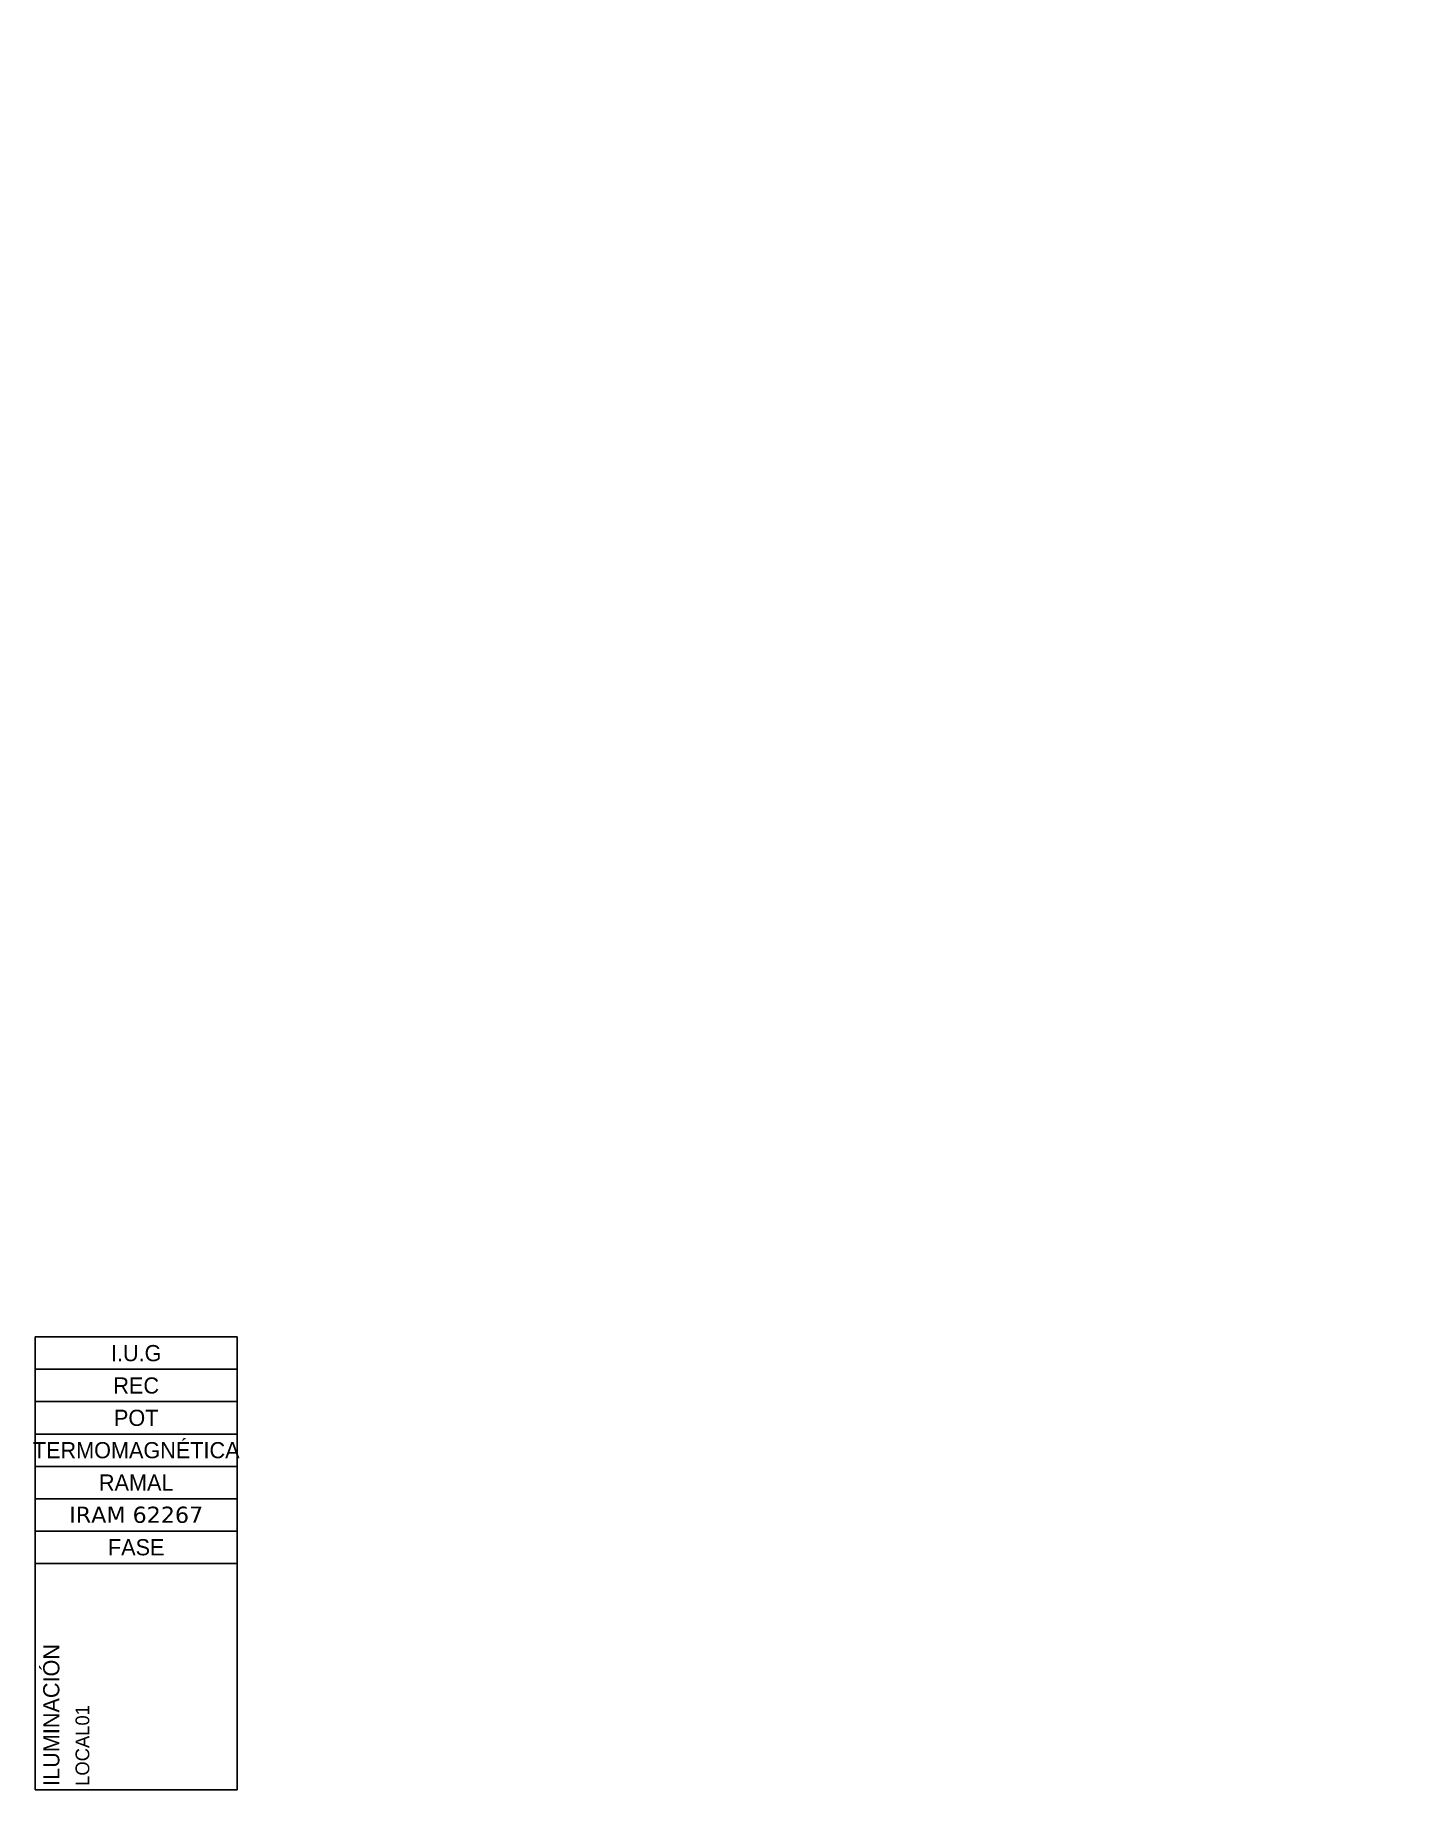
# Model space of a CAD drawing. Header units: millimetres. Extents: x 0 to 17.1, y 0 to 21.7.
import ezdxf
from ezdxf.enums import TextEntityAlignment as Align

# ---------------------------------------------------------------- set-up
doc = ezdxf.new("R2010")
doc.units = ezdxf.units.MM
doc.styles.get("Standard").update_dxf_attribs({"font": 'GOTHIC.TTF'})
doc.styles.add('UNIFILARES', font='verdana.ttf', dxfattribs={"height": 0.2})

msp = doc.modelspace()

# ---------------------------------------------------------------- linework, layer by layer
for p, q in [((0, 5.6), (2.5, 5.6)), ((0, 5.6), (0, 0)), ((2.5, 5.6), (2.5, 0)), ((0, 5.2), (2.5, 5.2)), ((0, 4.8), (2.5, 4.8)), ((0, 4.4), (2.5, 4.4)), ((0, 4), (2.5, 4)), ((0, 3.6), (2.5, 3.6)), ((0, 3.2), (2.5, 3.2)), ((0, 2.8), (2.5, 2.8)), ((0, 0), (2.5, 0))]:
    msp.add_line(p, q)

# ---------------------------------------------------------------- texts
at = {"insert": (1.25, 3.4), "char_height": 0.2, "width": 2.425, "attachment_point": 5, "style": 'UNIFILARES'}
msp.add_mtext('IRAM 62267', dxfattribs=at)
at = {"lineweight": 30, "flags": 1}
for tag, height, p in [('ILUMINACIÓN', 0.2, (0.1, 0.05)), ('LOCAL01', 0.17, (0.5, 0.05))]:
    msp.add_attdef(tag, text='', height=height, rotation=90, dxfattribs=at).set_placement(p, align=Align.TOP_LEFT)
at = {"color": 0, "lineweight": 30, "flags": 64}
msp.add_attdef('I.U.G', text='', height=0.2, dxfattribs=at).set_placement((1.25, 5.4), align=Align.MIDDLE_CENTER)
at = {"lineweight": 30, "flags": 64}
for tag, text, p in [('REC', '0', (1.25, 5)), ('POT', '0.00', (1.25, 4.6)), ('TERMOMAGNÉTICA', '', (1.25, 4.2)), ('RAMAL', '', (1.25, 3.8)), ('FASE', '', (1.25, 3))]:
    msp.add_attdef(tag, text=text, height=0.2, dxfattribs=at).set_placement(p, align=Align.MIDDLE_CENTER)

doc.saveas('drawing.dxf')
